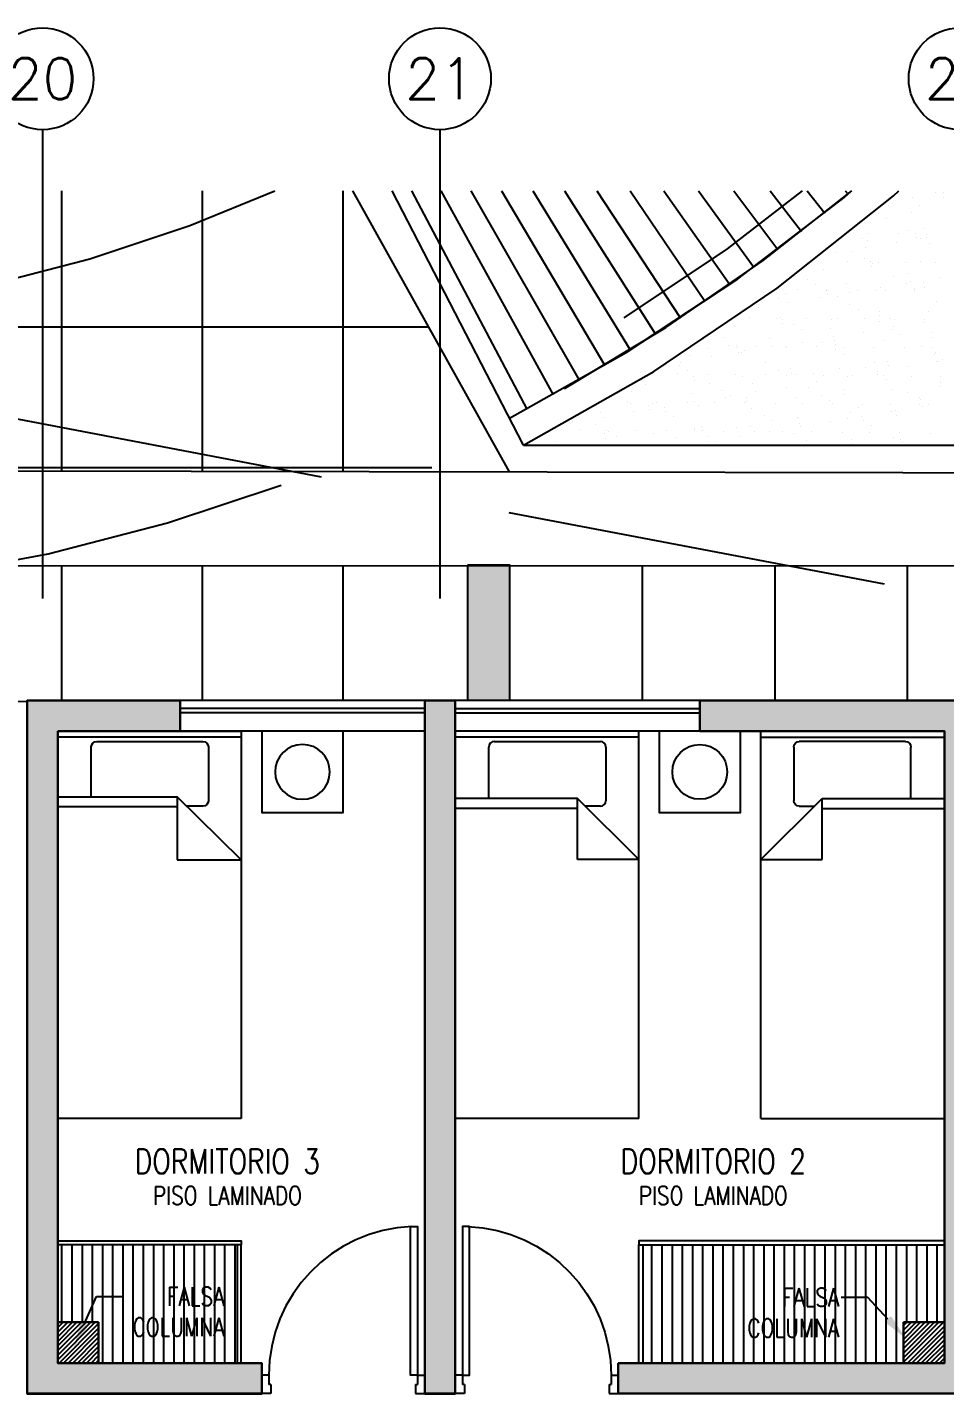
# Model space of a CAD drawing. Header units: millimetres. Extents: x -3 to 53, y -269 to 39.
# Drawn here: x 44.05 to 48.55, y 32.65 to 39.35 of the extents above; entities that cross this region are included whole.
import ezdxf
from ezdxf import colors
from ezdxf.entities.mleader import LeaderData, LeaderLine
from ezdxf.enums import TextEntityAlignment as Align
from ezdxf.math import Vec2, Vec3
from ezdxf.xclip import XClip

# ---------------------------------------------------------------- set-up
doc = ezdxf.new("R2010")
doc.units = ezdxf.units.MM
doc.header["$LTSCALE"] = 15
doc.header["$XCLIPFRAME"] = 2
for name, pattern in [('ACAD_ISO07W100', [3, 0, -3]), ('CENTER', [2, 1.25, -0.25, 0.25, -0.25]), ('HIDDEN2', [0.1875, 0.125, -0.0625]), ('PHANTOM', [63.5, 31.75, -6.35, 6.35, -6.35, 6.35, -6.35]), ('PHANTOM2', [1.25, 0.625, -0.125, 0.125, -0.125, 0.125, -0.125])]:
    doc.linetypes.add(name, pattern=pattern)
doc.layers.get('0').update_dxf_attribs({"color": 250})
for name, color, linetype in [('A-Adoquines', 250, 'Continuous'), ('A-EJES', 251, 'PHANTOM'), ('A-EST HATCH', 250, 'Continuous'), ('A-EST PLACAS', 250, 'Continuous'), ('A-EST VIGAS', 250, 'HIDDEN2'), ('A-HATCH', 250, 'Continuous'), ('A-MOBILIARIO', 250, 'Continuous'), ('A-MURO BAJO', 251, 'Continuous'), ('A-PROYECCIONES', 250, 'HIDDEN2'), ('A-TEXTO-ACABADO PISO', 250, 'Continuous'), ('A-TEXTO-AMBIENTE', 252, 'Continuous'), ('A-TEXTO-INDICACIONES', 250, 'Continuous'), ('DLP_MOBILIARIO FIJO', 250, 'Continuous'), ('DLP_VERDE', 250, 'Continuous')]:
    doc.layers.add(name, color=color, linetype=linetype)
doc.layers.add('A-MUROS', color=252, linetype='Continuous', lineweight=30)
doc.styles.add('R80', font='ARIALN.TTF', dxfattribs={"height": 2.03})
doc.styles.add('ROMANS', font='romans.shx', dxfattribs={"width": 0.8})

# ---------------------------------------------------------------- blocks, each defined once
blk = doc.blocks.new('A$C9f73720c')
at = {"layer": 'A-Adoquines'}
h = blk.add_hatch(color=256, dxfattribs=at)
h.dxf.hatch_style = 1
h.paths.add_polyline_path([(38.7932, 123.8313), (38.5981, 123.875), (37.5983, 119.4075), (37.7931, 119.362)])
h.paths.add_polyline_path([(41.7659, 123.3395), (47.9601, 121.4929), (48.0188, 121.6841), (42.2466, 123.4049, -0.02703), (41.567, 123.3675), (40.4599, 118.739), (40.5576, 118.7162), (40.5577, 118.7162, -0.01102), (40.6541, 118.6909)])
h.paths.add_polyline_path([(40.7956, 118.6453, -0.025435), (41.0078, 118.5567, -0.057742), (41.5094, 118.2238), (46.4982, 116.7365), (46.557, 116.9277)])
h.paths.add_polyline_path([(47.6575, 116.5996), (47.0257, 116.788), (46.9674, 116.5967), (47.599, 116.4084)])
h.paths.add_polyline_path([(48.4776, 121.5473), (48.4193, 121.356), (49.0543, 121.1667), (49.1128, 121.358)])
h.paths.add_polyline_path([(50.1546, 127.0444), (50.0962, 126.8531), (50.7339, 126.6584), (50.7924, 126.8497)])
h.paths.add_polyline_path([(47.5867, 127.8282, -0.007938), (47.5253, 127.6378), (49.6494, 126.9895), (49.7081, 127.1806)])
h.paths.add_polyline_path([(51.3399, 130.93), (51.973, 130.7368), (52.0334, 130.9345), (51.4003, 131.1277)])
for points, elevation in [([(44.0889, 108.897), (52.2985, 135.6105), (52.7323, 135.4784), (44.5733, 108.7489)], -0.778), ([(51.9693, 132.9929), (52.6027, 132.7995)], 0), ([(51.7796, 132.3712), (52.4129, 132.1778)], 0), ([(51.5899, 131.7494), (52.2232, 131.5561)], 0), ([(50.1671, 131.0887), (49.0368, 127.3856)], 0), ([(49.3214, 130.9058), (50.7216, 130.4784)], 0), ([(50.8314, 130.9016), (49.6967, 127.1841)], 0), ([(47.9379, 130.6067), (50.5189, 129.8189)], 0), ([(51.1612, 130.3442), (51.7943, 130.151)], 0), ([(47.8565, 129.9101), (50.3162, 129.1593)], 0), ([(50.9599, 129.6843), (51.5928, 129.4911)], 0), ([(50.7586, 129.0243), (51.3914, 128.8311)], 0)]:
    blk.add_lwpolyline(points, dxfattribs=dict(elevation=elevation))
at = {"layer": 'A-Adoquines', "elevation": 0}
blk.add_lwpolyline([(50.962, 131.2605), (47.7953, 130.5759, -0.524695), (40.2027, 123.5157), (37.6559, 124.0861), (36.609, 119.6386), (36.1894, 119.7366), (37.5845, 125.7929)], format="xyb", dxfattribs=at)
blk.add_lwpolyline([(51.3399, 130.93), (51.973, 130.7368), (52.0334, 130.9345), (51.4003, 131.1277)], close=True, dxfattribs=at)
at = {"layer": 'A-HATCH'}
for p, q in [((47.3759, 132.092, 0), (50.1448, 133.2466, 0)), ((47.4133, 132.0004, 0), (50.2, 133.1113, 0)), ((47.4492, 131.9082, 0), (50.253, 132.9752, 0)), ((47.4837, 131.8154, 0), (50.3039, 132.8383, 0)), ((47.5167, 131.7221, 0), (50.3526, 132.7006, 0)), ((47.5482, 131.6283, 0), (50.3992, 132.5621, 0)), ((47.5783, 131.5341, 0), (50.4436, 132.4229, 0)), ((47.6068, 131.4393, 0), (50.4858, 132.2831, 0)), ((47.6339, 131.3441, 0), (50.5257, 132.1426, 0)), ((47.6595, 131.2485, 0), (50.5635, 132.0014, 0)), ((47.6836, 131.1526, 0), (50.5991, 131.8597, 0)), ((47.7062, 131.0562, 0), (50.6324, 131.7175, 0)), ((47.7272, 130.9595, 0), (50.6635, 131.5748, 0)), ((47.7468, 130.8625, 0), (50.6923, 131.4316, 0))]:
    blk.add_line(p, q, dxfattribs=at)
at = {"layer": 'A-MURO BAJO', "ltscale": 0.5}
for q in [(52.1735, 135.6743, 0), (47.7588, 130.7983, 0)]:
    blk.add_line((50.8576, 131.3638, 0), q, dxfattribs=at)
at = {"layer": 'A-MURO BAJO', "elevation": 0}
blk.add_lwpolyline([(46.4947, 112.7976), (51.3486, 128.6684)], dxfattribs=at)
at = {"layer": 'A-MURO BAJO', "ltscale": 0.5}
for radius, start, end in [(9.45, 10.34086, 45.78799), (9.3, 12.22853, 26.52679), (9.3, 10.34086, 26.52679)]:
    blk.add_arc((41.5611, 129.6675, 0), radius, start, end, dxfattribs=at)
at = {"layer": 'A-PROYECCIONES'}
blk.add_line((27.9525, 87.1063, 0), (53.4443, 135.5564, 0), dxfattribs=at)
at = {"layer": 'A-PROYECCIONES', "linetype": 'CENTER', "ltscale": 0.5, "transparency": 33554623}
for radius, end in [(9.15, 75.73465), (7.8, 75.73466)]:
    blk.add_arc((41.5611, 129.6675), radius, 253.00687, end, dxfattribs=at)
at = {"layer": 'DLP_VERDE', "linetype": 'Continuous'}
for p, q in [((50.2627, 133.6585), (50.2627, 133.6585)), ((50.2726, 133.6959), (50.2726, 133.6959)), ((50.2971, 133.69), (50.2971, 133.69)), ((50.2548, 133.5458), (50.2548, 133.5458)), ((50.3011, 133.5652), (50.3011, 133.5652)), ((50.3199, 133.5203), (50.3199, 133.5203)), ((50.4147, 133.5528), (50.4147, 133.5528)), ((50.4239, 133.5066), (50.4239, 133.5066)), ((50.4445, 133.5569), (50.4445, 133.5569)), ((50.4557, 133.5258), (50.4557, 133.5258)), ((50.4591, 133.5547), (50.4591, 133.5547)), ((50.4901, 133.5573), (50.4901, 133.5573)), ((50.5908, 133.5576), (50.5908, 133.5576)), ((50.6678, 133.5638), (50.6678, 133.5638)), ((50.7729, 133.5069), (50.7729, 133.5069)), ((50.4019, 133.4766), (50.4019, 133.4766)), ((50.4459, 133.5037), (50.4459, 133.5037)), ((50.5649, 133.488), (50.5649, 133.488)), ((50.6689, 133.4743), (50.6689, 133.4743)), ((50.6909, 133.4714), (50.6909, 133.4714)), ((50.8099, 133.4558), (50.8099, 133.4558)), ((50.9139, 133.4421), (50.9139, 133.4421)), ((50.936, 133.4392), (50.936, 133.4392)), ((51.054, 133.455), (51.054, 133.455)), ((50.2556, 133.421), (50.2556, 133.421)), ((50.3121, 133.3943), (50.3121, 133.3943)), ((50.4039, 133.4281), (50.4039, 133.4281)), ((50.4413, 133.4046), (50.4413, 133.4046)), ((50.5474, 133.4198), (50.5474, 133.4198)), ((50.6012, 133.4116), (50.6012, 133.4116)), ((50.6456, 133.4135), (50.6456, 133.4135)), ((50.6486, 133.3931), (50.6486, 133.3931)), ((50.6831, 133.4246), (50.6831, 133.4246)), ((50.6936, 133.4205), (50.6936, 133.4205)), ((50.8419, 133.4275), (50.8419, 133.4275)), ((50.8543, 133.4227), (50.8543, 133.4227)), ((50.9658, 133.3742), (50.9658, 133.3742)), ((50.9854, 133.4193), (50.9854, 133.4193)), ((51.0142, 133.4296), (51.0142, 133.4296)), ((51.0196, 133.4235), (51.0196, 133.4235)), ((51.0549, 133.4235), (51.0549, 133.4235)), ((51.0586, 133.4316), (51.0586, 133.4316)), ((51.1317, 133.42), (51.1317, 133.42)), ((51.1589, 133.4098), (51.1589, 133.4098)), ((51.181, 133.4069), (51.181, 133.4069)), ((50.2777, 133.3628), (50.2777, 133.3628)), ((50.5949, 133.3439), (50.5949, 133.3439)), ((51.247, 133.3223), (51.247, 133.3223)), ((50.3585, 133.2839), (50.3585, 133.2839)), ((50.3747, 133.2524), (50.3747, 133.2524)), ((50.3907, 133.2708), (50.3907, 133.2708)), ((50.4191, 133.2543), (50.4191, 133.2543)), ((50.4947, 133.2571), (50.4947, 133.2571)), ((50.5051, 133.2616), (50.5051, 133.2616)), ((50.5067, 133.291), (50.5067, 133.291)), ((50.5168, 133.2542), (50.5168, 133.2542)), ((50.6278, 133.2635), (50.6278, 133.2635)), ((50.6358, 133.2386), (50.6358, 133.2386)), ((50.6502, 133.2827), (50.6502, 133.2827)), ((50.7877, 133.2704), (50.7877, 133.2704)), ((50.7965, 133.2834), (50.7965, 133.2834)), ((50.8321, 133.2724), (50.8321, 133.2724)), ((50.8416, 133.2604), (50.8416, 133.2604)), ((50.876, 133.292), (50.876, 133.292)), ((50.9448, 133.2904), (50.9448, 133.2904)), ((51.0408, 133.2815), (51.0408, 133.2815)), ((51.0882, 133.2822), (51.0882, 133.2822)), ((51.1588, 133.2415), (51.1588, 133.2415)), ((51.2007, 133.2885), (51.2007, 133.2885)), ((51.2125, 133.2908), (51.2125, 133.2908)), ((51.2345, 133.2829), (51.2345, 133.2829)), ((51.2451, 133.2904), (51.2451, 133.2904)), ((51.3828, 133.2899), (51.3828, 133.2899)), ((50.4169, 133.1808), (50.4169, 133.1808)), ((50.4707, 133.2301), (50.4707, 133.2301)), ((50.7398, 133.2249), (50.7398, 133.2249)), ((50.7618, 133.222), (50.7618, 133.222)), ((50.7879, 133.2112), (50.7879, 133.2112)), ((50.8808, 133.2063), (50.8808, 133.2063)), ((50.9848, 133.1926), (50.9848, 133.1926)), ((51.0068, 133.1897), (51.0068, 133.1897)), ((51.1258, 133.1741), (51.1258, 133.1741)), ((50.4013, 133.1042), (50.4013, 133.1042)), ((50.4613, 133.1468), (50.4613, 133.1468)), ((50.5612, 133.1112), (50.5612, 133.1112)), ((50.6056, 133.1132), (50.6056, 133.1132)), ((50.6096, 133.1539), (50.6096, 133.1539)), ((50.6981, 133.1289), (50.6981, 133.1289)), ((50.753, 133.1456), (50.753, 133.1456)), ((50.8143, 133.1223), (50.8143, 133.1223)), ((50.8993, 133.1463), (50.8993, 133.1463)), ((50.9742, 133.1293), (50.9742, 133.1293)), ((51.0186, 133.1312), (51.0186, 133.1312)), ((51.0346, 133.1277), (51.0346, 133.1277)), ((51.0476, 133.1533), (51.0476, 133.1533)), ((51.069, 133.1593), (51.069, 133.1593)), ((51.1911, 133.1451), (51.1911, 133.1451)), ((51.2273, 133.1403), (51.2273, 133.1403)), ((51.2298, 133.1604), (51.2298, 133.1604)), ((51.2518, 133.1575), (51.2518, 133.1575)), ((51.3374, 133.1458), (51.3374, 133.1458)), ((51.3518, 133.1088), (51.3518, 133.1088)), ((51.3708, 133.1418), (51.3708, 133.1418)), ((51.3872, 133.1473), (51.3872, 133.1473)), ((50.6099, 133.0481), (50.6099, 133.0481)), ((50.6637, 133.0974), (50.6637, 133.0974)), ((50.9809, 133.0785), (50.9809, 133.0785)), ((50.4179, 133.0091), (50.4179, 133.0091)), ((50.4616, 133.0214), (50.4616, 133.0214)), ((50.5641, 133.0097), (50.5641, 133.0097)), ((50.5656, 133.0077), (50.5656, 133.0077)), ((50.5876, 133.0048), (50.5876, 133.0048)), ((50.7066, 132.9891), (50.7066, 132.9891)), ((50.7124, 133.0168), (50.7124, 133.0168)), ((50.7477, 132.9701), (50.7477, 132.9701)), ((50.7921, 132.972), (50.7921, 132.972)), ((50.8106, 132.9754), (50.8106, 132.9754)), ((50.8327, 132.9725), (50.8327, 132.9725)), ((50.8559, 133.0085), (50.8559, 133.0085)), ((50.8911, 132.9962), (50.8911, 132.9962)), ((51.0008, 132.9811), (51.0008, 132.9811)), ((51.0022, 133.0092), (51.0022, 133.0092)), ((51.1504, 133.0162), (51.1504, 133.0162)), ((51.1607, 132.9881), (51.1607, 132.9881)), ((51.2051, 132.99), (51.2051, 132.99)), ((51.2276, 132.995), (51.2276, 132.995)), ((51.262, 133.0266), (51.262, 133.0266)), ((51.2939, 133.008), (51.2939, 133.008)), ((50.4857, 132.9343), (50.4857, 132.9343)), ((50.5201, 132.9658), (50.5201, 132.9658)), ((50.5878, 132.9631), (50.5878, 132.9631)), ((50.8029, 132.9154), (50.8029, 132.9154)), ((50.8566, 132.9647), (50.8566, 132.9647)), ((50.9516, 132.9569), (50.9516, 132.9569)), ((51.0557, 132.9432), (51.0557, 132.9432)), ((51.0777, 132.9403), (51.0777, 132.9403)), ((51.1738, 132.9458), (51.1738, 132.9458)), ((51.1967, 132.9246), (51.1967, 132.9246)), ((51.3007, 132.9109), (51.3007, 132.9109)), ((51.3227, 132.908), (51.3227, 132.908)), ((50.5207, 132.872), (50.5207, 132.872)), ((50.667, 132.8726), (50.667, 132.8726)), ((50.8153, 132.8797), (50.8153, 132.8797)), ((50.9587, 132.8714), (50.9587, 132.8714)), ((51.084, 132.8635), (51.084, 132.8635)), ((51.105, 132.8721), (51.105, 132.8721)), ((51.1873, 132.8399), (51.1873, 132.8399)), ((51.2533, 132.8791), (51.2533, 132.8791)), ((50.5212, 132.8109), (50.5212, 132.8109)), ((50.5325, 132.7719), (50.5325, 132.7719)), ((50.5656, 132.8128), (50.5656, 132.8128)), ((50.6787, 132.8016), (50.6787, 132.8016)), ((50.7131, 132.8331), (50.7131, 132.8331)), ((50.7743, 132.8219), (50.7743, 132.8219)), ((50.9342, 132.8289), (50.9342, 132.8289)), ((50.9786, 132.8308), (50.9786, 132.8308)), ((50.9959, 132.7827), (50.9959, 132.7827)), ((51.0496, 132.832), (51.0496, 132.832)), ((50.6235, 132.7348), (50.6235, 132.7348)), ((50.6249, 132.7524), (50.6249, 132.7524)), ((50.6365, 132.7582), (50.6365, 132.7582)), ((50.6585, 132.7553), (50.6585, 132.7553)), ((50.7698, 132.7355), (50.7698, 132.7355)), ((50.7775, 132.7397), (50.7775, 132.7397)), ((50.8815, 132.726), (50.8815, 132.726)), ((50.9035, 132.7231), (50.9035, 132.7231)), ((50.9181, 132.7426), (50.9181, 132.7426)), ((51.0225, 132.7074), (51.0225, 132.7074)), ((51.0616, 132.7343), (51.0616, 132.7343)), ((51.2078, 132.735), (51.2078, 132.735)), ((50.5352, 132.6701), (50.5352, 132.6701)), ((50.5479, 132.6627), (50.5479, 132.6627)), ((50.7077, 132.6697), (50.7077, 132.6697)), ((50.7521, 132.6716), (50.7521, 132.6716)), ((50.8717, 132.6689), (50.8717, 132.6689)), ((50.9061, 132.7004), (50.9061, 132.7004)), ((50.9608, 132.6807), (50.9608, 132.6807)), ((51.1207, 132.6877), (51.1207, 132.6877)), ((51.1265, 132.6937), (51.1265, 132.6937)), ((51.1486, 132.6908), (51.1486, 132.6908)), ((51.1651, 132.6896), (51.1651, 132.6896)), ((51.1889, 132.65), (51.1889, 132.65)), ((51.2426, 132.6993), (51.2426, 132.6993)), ((50.5829, 132.606), (50.5829, 132.606)), ((50.7264, 132.5977), (50.7264, 132.5977)), ((50.8179, 132.6197), (50.8179, 132.6197)), ((50.8726, 132.5984), (50.8726, 132.5984)), ((51.0209, 132.6054), (51.0209, 132.6054)), ((51.0991, 132.5677), (51.0991, 132.5677)), ((51.1644, 132.5972), (51.1644, 132.5972)), ((50.6033, 132.5225), (50.6033, 132.5225)), ((50.6937, 132.5058), (50.6937, 132.5058)), ((50.7073, 132.5088), (50.7073, 132.5088)), ((50.7281, 132.5374), (50.7281, 132.5374)), ((50.7294, 132.5059), (50.7294, 132.5059)), ((50.7344, 132.5215), (50.7344, 132.5215)), ((50.8942, 132.5285), (50.8942, 132.5285)), ((50.9386, 132.5304), (50.9386, 132.5304)), ((51.0646, 132.5362), (51.0646, 132.5362)), ((51.1473, 132.5396), (51.1473, 132.5396)), ((50.64, 132.4566), (50.64, 132.4566)), ((50.6857, 132.4689), (50.6857, 132.4689)), ((50.8292, 132.4606), (50.8292, 132.4606)), ((50.8484, 132.4902), (50.8484, 132.4902)), ((50.9524, 132.4765), (50.9524, 132.4765)), ((50.9744, 132.4736), (50.9744, 132.4736)), ((50.9755, 132.4613), (50.9755, 132.4613)), ((51.0109, 132.487), (51.0109, 132.487)), ((51.0934, 132.4579), (51.0934, 132.4579)), ((51.1238, 132.4683), (51.1238, 132.4683)), ((50.6677, 132.3693), (50.6677, 132.3693)), ((50.7121, 132.3712), (50.7121, 132.3712)), ((50.8867, 132.3731), (50.8867, 132.3731)), ((50.9209, 132.3804), (50.9209, 132.3804)), ((50.9211, 132.4047), (50.9211, 132.4047)), ((51.0807, 132.3873), (51.0807, 132.3873)), ((51.1251, 132.3893), (51.1251, 132.3893)), ((50.6403, 132.3247), (50.6403, 132.3247)), ((50.7886, 132.3318), (50.7886, 132.3318)), ((50.8329, 132.3239), (50.8329, 132.3239)), ((50.932, 132.3235), (50.932, 132.3235)), ((51.0783, 132.3242), (51.0783, 132.3242)), ((50.6742, 132.273), (50.6742, 132.273)), ((50.7432, 132.2416), (50.7432, 132.2416)), ((50.7782, 132.2593), (50.7782, 132.2593)), ((50.8002, 132.2564), (50.8002, 132.2564)), ((50.9192, 132.2407), (50.9192, 132.2407)), ((51.0797, 132.2405), (51.0797, 132.2405)), ((51.1074, 132.2392), (51.1074, 132.2392)), ((51.1141, 132.272), (51.1141, 132.272)), ((50.6944, 132.2211), (50.6944, 132.2211)), ((50.7087, 132.2101), (50.7087, 132.2101)), ((50.7431, 132.1876), (50.7431, 132.1876)), ((50.8542, 132.2281), (50.8542, 132.2281)), ((50.8914, 132.1947), (50.8914, 132.1947)), ((50.8986, 132.2301), (50.8986, 132.2301)), ((51.0232, 132.227), (51.0232, 132.227)), ((51.0259, 132.1912), (51.0259, 132.1912)), ((51.0349, 132.1864), (51.0349, 132.1864)), ((51.0453, 132.2241), (51.0453, 132.2241)), ((50.9361, 132.1089), (50.9361, 132.1089)), ((50.846, 132.0505), (50.846, 132.0505)), ((50.8809, 132.08), (50.8809, 132.08)), ((50.9017, 132.0774), (50.9017, 132.0774)), ((50.9942, 132.0576), (50.9942, 132.0576)), ((51.0407, 132.087), (51.0407, 132.087)), ((50.7451, 132.0235), (50.7451, 132.0235)), ((50.848, 132.0281), (50.848, 132.0281)), ((50.8491, 132.0098), (50.8491, 132.0098)), ((50.8711, 132.0069), (50.8711, 132.0069)), ((50.9901, 131.9913), (50.9901, 131.9913)), ((50.7582, 131.9459), (50.7582, 131.9459)), ((50.8025, 131.9128), (50.8025, 131.9128)), ((50.8142, 131.9277), (50.8142, 131.9277)), ((50.8586, 131.9297), (50.8586, 131.9297)), ((50.9488, 131.9134), (50.9488, 131.9134)), ((50.8159, 131.7741), (50.8159, 131.7741)), ((50.8409, 131.7796), (50.8409, 131.7796)), ((50.9054, 131.7756), (50.9054, 131.7756)), ((50.9167, 131.7816), (50.9167, 131.7816)), ((50.9512, 131.8132), (50.9512, 131.8132)), ((50.863, 131.7324), (50.863, 131.7324)), ((50.9199, 131.7604), (50.9199, 131.7604)), ((50.942, 131.7575), (50.942, 131.7575)), ((50.8187, 131.6293), (50.8187, 131.6293)), ((50.8647, 131.6468), (50.8647, 131.6468)), ((50.8868, 131.5246), (50.8868, 131.5246)), ((50.878, 131.4366), (50.878, 131.4366))]:
    blk.add_line(p, q, dxfattribs=at)
at = {"style": 'R80'}
for height, rotation, p in [(0.09, 0.00902, (39.554, 141.0046, 0)), (0.09, 0.00902, (45.7984, 139.3226, 0)), (0.09, 0.00902, (50.4634, 135.3578, 0)), (0.09, 0.00902, (41.9784, 129.0436, 0)), (0.09, 0.00902, (37.8409, 128.6089, 0)), (0.09, 0.00902, (35.483, 116.3582, 0)), (0.09, 0.00902, (38.5607, 113.6321, 0)), (0.09, 0.00902, (45.1292, 84.3757, 0)), (0.09, 0.00902, (43.9111, 83.9335, 0)), (0.09, 0.00902, (43.1485, 83.401, 0)), (0.09, 0.00902, (28.0067, 80.1071, 0)), (0.09, 0.00902, (44.3753, 79.9046, 0)), (0.09, 0.00902, (55.151, 79.2173, 0)), (0.09, 0.00902, (38.2608, 76.0049)), (0.09, 0.00902, (39.0036, 75.5558)), (0.09, 0.00902, (27.5137, 75.2133, 0)), (0.09, 0.00902, (27.5137, 75.2133, 0)), (0.09, 0.00902, (39.8519, 75.1543)), (0.09, 0.00902, (25.3599, 70.2709, 0)), (0.09, 0.00902, (32.1646, 69.192, 0)), (0.09, 0.00902, (32.1646, 69.192, 0)), (0.09, 0.00902, (26.9947, 68.6392, 0)), (0.09, 0.00902, (59.8504, 67.3859, 0)), (0.09, 0.00902, (24.839, 65.5107, 0)), (0.09, 0.00902, (24.839, 65.5107, 0)), (0.09, 0.00902, (33.5008, 60.261, 0)), (0.09, 0.00902, (33.5008, 60.261, 0)), (0.09, 347.39076, (17.1069, 59.2726, 0)), (0.09, 0.00902, (26.4708, 59.2035, 0)), (0.09, 0.00902, (26.4708, 59.2035, 0)), (0.09, 0.00902, (23.1216, 58.7685, 0)), (0.09, 0.00902, (23.1216, 58.7685, 0)), (0.09, 0.00902, (27.6632, 55.3959, 0)), (0.09, 0.00902, (27.6632, 55.3959, 0)), (0.09, 0.00902, (22.2239, 54.9818, 0)), (0.09, 0.00902, (22.2239, 54.9818, 0)), (0.09, 0.00902, (65.7174, 53.5803, 0)), (0.09, 0.00902, (38.377, 51.7166, 0)), (0.09, 0.00902, (38.377, 51.7166, 0)), (0.09, 0.00902, (21.0294, 51.3767, 0)), (0.09, 0.00902, (21.0294, 51.3767, 0)), (0.09, 0.00902, (29.4091, 50.8876, 0)), (0.09, 0.00902, (29.4091, 50.8876, 0)), (0.09, 0.00902, (22.5184, 48.0808, 0)), (0.09, 0.00902, (22.5184, 48.0808, 0)), (0.09, 0.00902, (32.8305, 47.9478, 0)), (0.09, 0.00902, (38.6414, 47.9238, 0)), (0.09, 1.55763, (45.5013, 47.0033, 0)), (0.09, 1.55763, (45.5013, 47.0033, 0)), (0.09, 1.55763, (42.9613, 45.8781, 0)), (0.09, 0.00902, (31.2252, 43.4352, 0)), (0.09, 0.00902, (31.2252, 43.4352, 0)), (0.09, 0.00902, (24.8291, 43.3056, 0)), (0.09, 0.00902, (24.8291, 43.3056, 0)), (0.09, 0.00902, (28.8684, 42.6092, 0)), (0.09, 0.00902, (28.8684, 42.6092, 0)), (0.09, 0.00902, (46.0815, 42.4048, 0)), (0.09, 0.00902, (19.0307, 42.0559, 0)), (0.09, 0.00902, (19.0307, 42.0559, 0)), (0.09, 0.00902, (70.9067, 41.0329, 0)), (0.09, 0.00902, (22.7765, 38.7407, 0)), (0.09, 0.00902, (22.7765, 38.7407, 0)), (0.09, 0.00902, (17.8952, 37.4624, 0)), (0.09, 0.00902, (17.8952, 37.4624, 0)), (0.09, 0.00902, (25.8226, 33.2142, 0)), (0.09, 0.00902, (21.5027, 31.2754, 0)), (0.1403, 0.00902, (43.0178, 29.8778, 0)), (0.09, 0.00902, (24.3978, 29.2659, 0)), (0.09, 0.00902, (49.7565, 29.0287, 0)), (0.09, 0.00902, (16.51, 28.4123, 0)), (0.09, 0.00902, (16.51, 28.4123, 0)), (0.09, 0.00902, (40.7946, 24.893, 0)), (0.09, 0.00902, (18.1268, 23.6374, 0)), (0.09, 0.00902, (20.346, 20.3291, 0)), (0.09, 0.00902, (38.3365, 19.4632, 0)), (0.09, 0.00902, (18.2869, 15.9828, 0)), (0.09, 0.00902, (36.6694, 12.5977, 0)), (0.09, 337.79984, (24.7536, 11.2334, 0)), (0.09, 0.00902, (33.5928, 10.3508, 0)), (0.09, 337.79984, (21.6109, 10.1247, 0)), (0.09, 337.79984, (16.5605, 9.5998, 0)), (0.09, 337.79984, (29.9414, 8.9534, 0)), (0.09, 337.79984, (31.6402, 7.9561, 0)), (0.09, 337.79984, (26.736, 7.7966, 0)), (0.09, 337.79984, (32.0288, 7.0232, 0)), (0.09, 0.00902, (16.5347, 5.5678, 0)), (0.09, 0.00902, (23.3239, 5.5763, 0)), (0.09, 0.00902, (34.4718, 3.6379, 0))]:
    blk.add_attdef('N.P.T.+0.00', text='', height=height, rotation=rotation, dxfattribs=at).set_placement(p, align=Align.MIDDLE_CENTER)
for p in [(49.9263, 138.2431, 0), (56.6904, 136.252, 0), (60.5336, 135.5237, 0), (42.6322, 135.1839), (46.2516, 126.9171), (35.1548, 97.8545, 0), (31.2618, 93.9445, 0), (17.9393, 86.8861, 0), (34.7444, 85.6148, 0), (35.5048, 81.4636, 0), (34.6534, 76.9929, 0), (59.6668, 73.2509), (40.4113, 65.8421, 0), (43.5611, 65.2125, 0), (64.4681, 61.3857), (43.9111, 51.4927, 0), (32.9744, 51.0828, 0), (48.0327, 50.0735, 0), (69.3242, 50.0814, 0), (52.9599, 39.4701, 0), (74.4159, 35.7467, 0)]:
    blk.add_attdef('N.P.T.+0.00', text='', height=0.2109, dxfattribs=at).set_placement(p, align=Align.MIDDLE_CENTER)
blk = doc.blocks.new('est_P1')
at = {"layer": 'A-EST HATCH'}
h = blk.add_hatch(color=256, dxfattribs=at)
h.dxf.hatch_style = 1
h.paths.add_polyline_path([(-9.144, -13.7899), (-9.144, -7.725), (-10.644, -7.725), (-10.644, -8.475), (-10.794, -8.475), (-10.794, -7.525), (-8.994, -7.525), (-8.994, -8.4), (-7.494, -8.4), (-7.494, -7.9), (-7.344, -7.9), (-7.344, -8.6), (-8.994, -8.6), (-8.994, -13.7899)])
h.paths.add_polyline_path([(-30.244, -3.725), (-28.644, -3.725), (-28.644, -0.625), (-29.844, -0.625), (-29.844, -0.475), (-28.494, -0.475), (-28.494, -3.875), (-30.244, -3.875)])
h.paths.add_polyline_path([(-31.044, -0.475), (-31.194, -0.475), (-31.194, -3.875), (-31.044, -3.875)])
h.paths.add_polyline_path([(-36.544, 0), (-36.844, 0), (-36.844, -0.15), (-36.694, -0.15), (-36.694, -3.225), (-36.544, -3.225)])
h.paths.add_polyline_path([(-33.594, -0.625), (-33.594, -3.725), (-31.994, -3.725), (-31.994, -3.875), (-33.744, -3.875), (-33.744, -0.475), (-32.394, -0.475), (-32.394, -0.625)])
h.paths.add_polyline_path([(-42.844, -0.15), (-43.444, -0.15), (-43.444, 0), (-42.694, 0), (-42.694, -3.4), (-43.844, -3.4), (-43.844, -3.25), (-42.844, -3.25)])
h.paths.add_polyline_path([(-44.644, 0), (-44.644, -3.4), (-44.794, -3.4), (-44.794, 0)])
h.paths.add_polyline_path([(-45.594, -3.25), (-47.194, -3.25), (-47.194, -0.15), (-45.994, -0.15), (-45.994, 0), (-47.344, 0), (-47.344, -3.4), (-45.594, -3.4)])
h.paths.add_polyline_path([(-42.844, -13.7), (-43.444, -13.7), (-43.444, -13.85), (-42.694, -13.85), (-42.694, -10.45), (-43.844, -10.45), (-43.844, -10.6), (-42.844, -10.6)])
h.paths.add_polyline_path([(-44.644, -13.85), (-44.644, -10.45), (-44.794, -10.45), (-44.794, -13.85)])
h.paths.add_polyline_path([(-45.594, -10.6), (-47.194, -10.6), (-47.194, -13.7), (-45.994, -13.7), (-45.994, -13.85), (-47.344, -13.85), (-47.344, -10.45), (-45.594, -10.45)])
h.paths.add_polyline_path([(-39.994, -10.35), (-39.844, -10.35), (-39.844, -13.6999), (-39.694, -13.6999), (-39.694, -13.8499), (-39.994, -13.8499)])
h.paths.add_polyline_path([(-30.244, -10.125), (-28.644, -10.125), (-28.644, -13.225), (-29.844, -13.225), (-29.844, -13.375), (-28.494, -13.375), (-28.494, -9.975), (-30.244, -9.975)])
h.paths.add_polyline_path([(-31.044, -13.375), (-31.194, -13.375), (-31.194, -9.975), (-31.044, -9.975)])
h.paths.add_polyline_path([(-36.544, -13.85), (-36.844, -13.8499), (-36.844, -13.7), (-36.694, -13.7), (-36.694, -10.625), (-36.544, -10.625)])
h.paths.add_polyline_path([(-33.594, -13.225), (-33.594, -10.125), (-31.994, -10.125), (-31.994, -9.975), (-33.744, -9.975), (-33.744, -13.375), (-32.394, -13.375), (-32.394, -13.225)])
h.paths.add_polyline_path([(-17.094, -3.725), (-18.694, -3.725), (-18.694, -0.625), (-17.494, -0.625), (-17.494, -0.475), (-18.844, -0.475), (-18.844, -3.875), (-17.094, -3.875)])
h.paths.add_polyline_path([(-16.294, -0.475), (-16.144, -0.475), (-16.144, -3.875), (-16.294, -3.875)])
h.paths.add_polyline_path([(-10.494, 0), (-10.494, -0.15), (-10.644, -0.15), (-10.644, -3.225), (-10.794, -3.225), (-10.794, 0)])
h.paths.add_polyline_path([(-13.744, -0.625), (-13.744, -3.725), (-15.344, -3.725), (-15.344, -3.875), (-13.594, -3.875), (-13.594, -0.475), (-14.944, -0.475), (-14.944, -0.625)])
h.paths.add_polyline_path([(-8.994, -5.25), (-7.344, -5.25), (-7.344, -5.95), (-7.494, -5.95), (-7.494, -5.45), (-8.994, -5.45), (-8.994, -6.325), (-10.794, -6.325), (-10.794, -5.375), (-10.644, -5.375), (-10.644, -6.125), (-9.144, -6.125), (-9.144, -0.06), (-8.994, -0.06)])
h.paths.add_polyline_path([(-4.494, -0.15), (-3.894, -0.15), (-3.894, 0), (-4.644, 0), (-4.644, -3.4), (-3.494, -3.4), (-3.494, -3.25), (-4.494, -3.25)])
h.paths.add_polyline_path([(-2.694, 0), (-2.694, -3.4), (-2.544, -3.4), (-2.544, 0)])
h.paths.add_polyline_path([(-1.744, -3.25), (-0.144, -3.25), (-0.144, -0.15), (-1.344, -0.15), (-1.344, 0), (0.006, 0), (0.006, -3.4), (-1.744, -3.4)])
h.paths.add_polyline_path([(-2.694, -13.85), (-2.694, -10.4499), (-2.544, -10.4499), (-2.544, -13.85)])
h.paths.add_polyline_path([(-1.744, -10.5999), (-0.144, -10.5999), (-0.144, -13.7), (-1.344, -13.7), (-1.344, -13.85), (0.006, -13.85), (0.006, -10.4499), (-1.744, -10.4499)])
h.paths.add_polyline_path([(-7.344, -10.35), (-7.494, -10.35), (-7.494, -13.6999), (-7.644, -13.6999), (-7.644, -13.8499), (-7.344, -13.85)])
h.paths.add_polyline_path([(-17.094, -10.125), (-18.694, -10.125), (-18.694, -13.225), (-17.494, -13.225), (-17.494, -13.375), (-18.844, -13.375), (-18.844, -9.975), (-17.094, -9.975)])
h.paths.add_polyline_path([(-16.294, -13.375), (-16.144, -13.375), (-16.144, -9.975), (-16.294, -9.975)])
h.paths.add_polyline_path([(-10.794, -13.85), (-10.494, -13.8499), (-10.494, -13.6999), (-10.644, -13.7), (-10.644, -10.625), (-10.794, -10.625)])
h.paths.add_polyline_path([(-13.744, -13.225), (-13.744, -10.125), (-15.344, -10.125), (-15.344, -9.975), (-13.594, -9.975), (-13.594, -13.375), (-14.944, -13.375), (-14.944, -13.225)])
h.paths.add_polyline_path([(-38.344, -7.525), (-36.544, -7.525), (-36.544, -8.475), (-36.694, -8.475), (-36.694, -7.725), (-38.194, -7.725), (-38.194, -13.7899), (-38.344, -13.7899), (-38.344, -8.6), (-39.994, -8.6), (-39.994, -7.9), (-39.844, -7.9), (-39.844, -8.4), (-38.344, -8.4)])
h.paths.add_polyline_path([(-4.644, -13.85), (-4.644, -10.4499), (-3.494, -10.4499), (-3.494, -10.5999), (-4.494, -10.5999), (-4.494, -13.7), (-3.894, -13.7), (-3.894, -13.85)])
h.paths.add_polyline_path([(-1.7407, -5.5), (-1.594, -5.5), (-1.594, -4.3), (-3.744, -4.3), (-3.744, -4.45), (-3.294, -4.45), (-3.294, -6.05), (-3.094, -6.05), (-3.094, -4.45), (-1.744, -4.45), (-1.744, -5.5)], flags=17)
h.paths.add_polyline_path([(-1.7407, -8.3499), (-1.594, -8.3499), (-1.594, -9.5499), (-3.744, -9.5499), (-3.744, -9.3999), (-3.294, -9.4), (-3.294, -7.8), (-3.094, -7.8), (-3.094, -9.4), (-1.744, -9.3999), (-1.744, -8.3499)], flags=17)
h.paths.add_polyline_path([(-7.494, -6.85), (-4.644, -6.85), (-4.644, -4.3), (-4.494, -4.3), (-4.494, -6.85), (-1.744, -6.85), (-1.744, -6.25), (-1.594, -6.25), (-1.594, -6.85), (1.156, -6.85), (1.156, -2.8), (1.356, -2.8), (1.356, -11.05), (1.156, -11.05), (1.156, -7), (-1.594, -7), (-1.594, -7.5999), (-1.744, -7.5999), (-1.744, -7), (-4.494, -7), (-4.494, -9.5499), (-4.644, -9.5499), (-4.644, -7), (-7.494, -7)])
h.paths.add_polyline_path([(-7.344, 0), (-7.344, -3.5), (-7.494, -3.5), (-7.494, -0.15), (-7.644, -0.15), (-7.644, 0)])
h.paths.add_polyline_path([(-38.344, -0.06), (-38.344, -5.25), (-39.994, -5.25), (-39.994, -5.95), (-39.844, -5.95), (-39.844, -5.45), (-38.344, -5.45), (-38.344, -6.325), (-36.544, -6.325), (-36.544, -5.375), (-36.694, -5.375), (-36.694, -6.125), (-38.194, -6.125), (-38.194, -0.06)])
h.paths.add_polyline_path([(-45.744, -6.85), (-48.494, -6.85), (-48.494, -2.8), (-48.694, -2.8), (-48.694, -11.0499), (-48.494, -11.0499), (-48.494, -6.9999), (-45.744, -7), (-45.744, -7.6), (-45.594, -7.6), (-45.594, -7), (-42.844, -7), (-42.844, -9.55), (-42.694, -9.55), (-42.694, -6.9999), (-39.8439, -6.9999), (-39.8439, -6.85), (-42.694, -6.85), (-42.694, -4.3), (-42.844, -4.3), (-42.844, -6.85), (-45.594, -6.85), (-45.594, -6.25), (-45.744, -6.25)])
h.paths.add_polyline_path([(-39.994, 0), (-39.694, 0), (-39.694, -0.15), (-39.844, -0.15), (-39.8439, -3.5), (-39.994, -3.5)])
h.paths.add_polyline_path([(-45.5972, -5.5), (-45.744, -5.5), (-45.744, -4.3), (-43.594, -4.3), (-43.594, -4.45), (-44.044, -4.45), (-44.044, -6.05), (-44.244, -6.05), (-44.244, -4.45), (-45.594, -4.45), (-45.594, -5.5)], flags=17)
h.paths.add_polyline_path([(-45.5972, -8.35), (-45.744, -8.35), (-45.744, -9.55), (-43.594, -9.55), (-43.594, -9.4), (-44.044, -9.4), (-44.044, -7.8), (-44.244, -7.8), (-44.244, -9.4), (-45.594, -9.4), (-45.594, -8.35)], flags=17)
h.paths.add_polyline_path([(-25.344, -6.325), (-25.494, -6.325), (-25.494, -2.625), (-25.344, -2.625)])
h.paths.add_polyline_path([(-21.094, -6.325), (-11.694, -6.325), (-11.694, -6.175), (-15.244, -6.175), (-15.244, -4.775), (-15.444, -4.775), (-15.444, -6.175), (-18.344, -6.175), (-18.344, -4.775), (-18.494, -4.775), (-18.494, -6.175), (-20.894, -6.175), (-20.894, -4.925), (-19.244, -4.925), (-19.244, -4.775), (-21.519, -4.775), (-21.519, -4.925), (-21.094, -4.925)])
h.paths.add_polyline_path([(-21.544, -6.325), (-23.544, -6.325), (-23.544, -6.175), (-21.694, -6.175), (-21.694, -2.775), (-23.544, -2.775), (-23.544, -2.625), (-21.694, -2.625), (-21.694, -0.475), (-20.844, -0.475), (-20.844, -0.625), (-21.544, -0.625)])
h.paths.add_polyline_path([(-26.244, -4.925), (-26.244, -6.325), (-35.644, -6.325), (-35.644, -6.175), (-32.094, -6.175), (-32.094, -4.775), (-31.894, -4.775), (-31.894, -6.175), (-28.994, -6.175), (-28.994, -4.775), (-28.844, -4.775), (-28.844, -6.175), (-26.444, -6.175), (-26.444, -4.925), (-28.094, -4.925), (-28.094, -4.775), (-25.899, -4.7733), (-25.899, -4.9233)])
h.paths.add_polyline_path([(-25.874, -0.6233), (-26.494, -0.625), (-26.494, -0.475), (-25.674, -0.4733), (-25.674, -6.3233), (-25.874, -6.3233)])
h.paths.add_polyline_path([(-25.674, -9.0983), (-25.674, -13.3733), (-26.494, -13.375), (-26.494, -13.225), (-25.874, -13.2233), (-25.874, -9.0983)])
h.paths.add_polyline_path([(-27.644, -9.075), (-27.644, -8.925), (-25.874, -8.9234), (-25.874, -7.6733), (-28.394, -7.675), (-28.394, -9.075), (-28.544, -9.075), (-28.544, -7.675), (-31.894, -7.675), (-31.894, -9.075), (-32.094, -9.075), (-32.094, -7.675), (-35.644, -7.675), (-35.644, -7.525), (-25.674, -7.5234), (-25.674, -9.0733)])
h.paths.add_polyline_path([(-19.694, -9.075), (-19.694, -8.925), (-21.494, -8.925), (-21.494, -7.675), (-18.944, -7.675), (-18.944, -9.075), (-18.794, -9.075), (-18.794, -7.675), (-15.444, -7.675), (-15.444, -9.075), (-15.244, -9.075), (-15.244, -7.675), (-11.694, -7.675), (-11.694, -7.525), (-21.694, -7.525), (-21.694, -9.075)])
h.paths.add_polyline_path([(-22.694, -12.8249), (-25.344, -12.825), (-25.344, -10.175), (-22.994, -10.175), (-22.994, -9.625), (-22.694, -9.625), (-22.694, -9.475), (-23.144, -9.475), (-23.144, -10.025), (-25.344, -10.025), (-25.344, -7.675), (-24.144, -7.675), (-24.144, -7.525), (-25.494, -7.525), (-25.494, -12.975), (-22.694, -12.975)])
h.paths.add_polyline_path([(-21.694, -13.375), (-20.844, -13.375), (-20.844, -13.225), (-21.544, -13.225), (-21.544, -9.1), (-21.694, -9.1)])
at = {"layer": 'A-EST PLACAS', "elevation": 0}
for points in [[(-4.494, -0.15), (-3.894, -0.15), (-3.894, 0), (-4.644, 0), (-4.644, -3.4), (-3.494, -3.4), (-3.494, -3.25), (-4.494, -3.25)], [(-2.694, 0), (-2.694, -3.4), (-2.544, -3.4), (-2.544, 0)], [(-1.744, -3.25), (-0.144, -3.25), (-0.144, -0.15), (-1.344, -0.15), (-1.344, 0), (0.006, 0), (0.006, -3.4), (-1.744, -3.4)]]:
    blk.add_lwpolyline(points, close=True, dxfattribs=at)
at = {"layer": 'A-EST VIGAS'}
for p, q in [((-2.694, 0, 0), (-3.894, 0, 0)), ((-1.344, 0, 0), (-2.544, 0, 0))]:
    blk.add_line(p, q, dxfattribs=at)
blk = doc.blocks.new('A$C77AB7FBD')
at = {"linetype": 'Continuous'}
for p, q in [((0, 0), (0, 1.9)), ((0.9, 1.9), (0, 1.9)), ((0.9, 0), (0.9, 1.9)), ((0.9, 1.87), (0, 1.87)), ((0.164, 1.57), (0.164, 1.8219)), ((0.1908, 1.8487), (0.7119, 1.8487)), ((0.7386, 1.8219), (0.7386, 1.5585)), ((0.6, 1.57), (0, 1.57)), ((0.6, 1.27), (0.6, 1.57)), ((0.9, 1.27), (0.6, 1.57)), ((0.6, 1.52), (0, 1.52)), ((0.7119, 1.5317), (0.6383, 1.5317)), ((0.9, 1.27), (0.6, 1.27)), ((0.9, 0), (0, 0))]:
    blk.add_line(p, q, dxfattribs=at)
for centre, start, end in [((0.1908, 1.8219), 90, 180), ((0.7119, 1.8219), 0, 90), ((0.7119, 1.5585), 270, 0)]:
    blk.add_arc(centre, 0.0267, start, end, dxfattribs=at)
blk = doc.blocks.new('A$C2EBA15F5')
blk.add_lwpolyline([(0, 0.4), (0, 0), (0.4, 0), (0.4, 0.4)], close=True)
blk.add_circle((0.2, 0.2), 0.1344)
blk = doc.blocks.new('CAMA PROYECCION')
for p, q in [((37.495, 40.6423, 0), (37.495, 38.771, 0)), ((38.3949, 40.6423, 0), (37.495, 40.6423, 0)), ((38.3949, 38.771, 0), (38.3949, 40.6423, 0)), ((38.0806, 39.3741, 0), (38.3949, 39.3741, 0)), ((38.3949, 39.3741, 0), (38.0806, 39.0644, 0)), ((38.0806, 39.0644, 0), (38.0806, 39.3741, 0)), ((38.0806, 39.1133, 0), (37.495, 39.1133, 0)), ((38.2069, 39.1106, 0), (38.1275, 39.1106, 0)), ((38.2336, 38.8203, 0), (38.2336, 39.0838, 0)), ((37.495, 39.0644, 0), (38.0806, 39.0644, 0)), ((37.659, 39.0644, 0), (37.659, 38.8203, 0)), ((37.495, 38.7423, 0), (37.495, 38.9974, 0)), ((38.3949, 38.7423, 0), (38.3949, 38.9974, 0)), ((37.495, 38.771, 0), (38.3949, 38.771, 0)), ((37.495, 38.7423, 0), (38.3949, 38.7423, 0)), ((37.6857, 38.7936, 0), (38.2069, 38.7936, 0))]:
    blk.add_line(p, q)
at = {"elevation": 0}
blk.add_lwpolyline([(38.495, 38.7423), (38.495, 39.1423), (38.895, 39.1423), (38.895, 38.7423)], close=True, dxfattribs=at)
blk.add_circle((38.695, 38.9423, 0), 0.1344)
for centre, start, end in [((38.2069, 39.0838, 0), 0, 90), ((37.6857, 38.8203, 0), 180, 270), ((38.2069, 38.8203, 0), 270, 0)]:
    blk.add_arc(centre, 0.0267, start, end)
blk = doc.blocks.new('*U141')
for p, q in [((0.01, 0.755), (0.01, 0.8)), ((0.055, 0.755), (0.01, 0.755)), ((0.1, 0.765), (0.055, 0.765)), ((0.055, 0.755), (0.055, 0.765)), ((0.1, 0.765), (0.1, 0.8)), ((0.055, 0.045), (0.01, 0.045)), ((0.01, 0.045), (0.01, 0)), ((0.055, 0.045), (0.055, 0.035)), ((0.1, 0.035), (0.055, 0.035)), ((0.1, 0.035), (0.1, 0))]:
    blk.add_line(p, q)
blk.add_lwpolyline([(0.83, 0.07), (0.83, 0.035), (0.1, 0.035), (0.1, 0.07)], close=True)
at = {"linetype": 'HIDDEN2'}
blk.add_arc((0.0996, 0.034), 0.731, 2.23015, 89.96723, dxfattribs=at)
blk = doc.blocks.new('Ejes_Torre G')
at = {"layer": 'A-EJES', "linetype": 'PHANTOM2', "ltscale": 0.5}
for points in [[(44.125, 16.65), (44.125, 14.35)], [(46.075, 16.65), (46.075, 14.35)]]:
    blk.add_lwpolyline(points, dxfattribs=at)
at = {"layer": 'A-EJES', "linetype": 'Continuous'}
for centre in [(44.125, 16.9), (46.075, 16.9), (48.625, 16.9)]:
    blk.add_circle(centre, 0.25, dxfattribs=at)
at = {"layer": 'A-EJES', "linetype": 'Continuous', "style": 'ROMANS'}
for s, p in [('20', (44.125, 16.9)), ('21', (46.075, 16.9)), ('22', (48.625, 16.9))]:
    blk.add_text(s, height=0.2, dxfattribs=at).set_placement(p, align=Align.MIDDLE_CENTER)

msp = doc.modelspace()

# ---------------------------------------------------------------- block references
at = {"linetype": 'ACAD_ISO07W100', "ltscale": 5}
ref = msp.add_blockref('A$C9f73720c', (-94.0043, 47.5864), dxfattribs=dict(at, rotation=286.9770955472961))
XClip(ref).set_block_clipping_path([(53.9739667831, 80.2683385944), (69.3730303047, 130.7085147865), (51.0595701083, 136.2994971771), (35.6605065867, 85.8593209849)])

# ---------------------------------------------------------------- next in the draw order: hatches: boundary and pattern name
at = {"layer": 'A-HATCH'}
h = msp.add_hatch(dxfattribs=at)
h.set_pattern_fill('ANSI31', color=256, scale=0.005)
h.set_pattern_definition([(45, (-2.590968, 24.999965), (-0.01122532, 0.01122532), [])])
h.paths.add_polyline_path([(44.2, 33), (44.4, 33), (44.4, 32.8), (44.2, 32.8)])
h = msp.add_hatch(dxfattribs=at)
h.set_pattern_fill('ANSI31', color=256, scale=0.005)
h.set_pattern_definition([(45, (-1e-06, 24.999965), (-0.01122532, 0.01122532), [])])
h.paths.add_polyline_path([(48.55, 33), (48.35, 33), (48.35, 32.8), (48.55, 32.8)])
at = {"layer": 'DLP_MOBILIARIO FIJO'}
h = msp.add_hatch(dxfattribs=at)
h.set_pattern_fill('_USER', color=256, scale=0.05, angle=270, pattern_type=0)
h.set_pattern_definition([(270, (-14.98, 62.42993), (0.05, -9e-18), [])])
h.paths.add_polyline_path([(44.2, 33.38), (45.08, 33.38), (45.08, 32.8), (44.4, 32.8), (44.4, 33), (44.2, 33)])
h = msp.add_hatch(dxfattribs=at)
h.set_pattern_fill('_USER', color=256, scale=0.05, angle=270, pattern_type=0)
h.set_pattern_definition([(270, (-9492.384856, -4912.16585), (0.05, -9e-18), [])])
h.paths.add_polyline_path([(48.55, 33.38), (48.55, 33), (48.35, 33), (48.35, 32.8), (47.07, 32.8), (47.07, 33.38)])

# ---------------------------------------------------------------- next in the draw order: linework, layer by layer
at = {"layer": 'A-MURO BAJO'}
for p, q in [((46, 36.05), (44.8, 36.05)), ((47.35, 36.05), (46.15, 36.05)), ((46, 35.9), (44.8, 35.9)), ((47.35, 35.9), (46.15, 35.9))]:
    msp.add_line(p, q, dxfattribs=at)
at = {"layer": 'A-MUROS'}
for p, q in [((44.05, 36.05), (44.8, 36.05)), ((44.05, 32.65), (44.05, 36.05)), ((44.8, 35.9), (44.8, 36.05)), ((46, 36.05), (46.15, 36.05)), ((46, 32.65), (46, 36.05)), ((46.15, 32.65), (46.15, 36.05)), ((47.35, 36.05), (48.7, 36.05)), ((47.35, 35.9), (47.35, 36.05)), ((44.2, 35.9), (44.8, 35.9)), ((44.2, 33), (44.2, 35.9)), ((47.35, 35.9), (48.55, 35.9)), ((48.55, 33), (48.55, 35.9)), ((44.4, 33), (44.2, 33)), ((44.4, 32.8), (44.4, 33)), ((48.35, 32.8), (48.35, 33)), ((48.35, 33), (48.55, 33)), ((44.4, 32.8), (45.2, 32.8)), ((45.2, 32.65), (45.2, 32.8)), ((46.95, 32.8), (48.35, 32.8)), ((46.95, 32.65), (46.95, 32.8)), ((44.05, 32.65), (45.2, 32.65)), ((46, 32.65), (46.15, 32.65)), ((46.95, 32.65), (48.7, 32.65))]:
    msp.add_line(p, q, dxfattribs=at)
at = {"layer": 'DLP_MOBILIARIO FIJO'}
for p, q in [((46, 36.01), (44.8, 36.01)), ((46.15, 36.01), (47.35, 36.01)), ((46, 35.99), (44.8, 35.99)), ((46.15, 35.99), (47.35, 35.99))]:
    msp.add_line(p, q, dxfattribs=at)
for points in [[(44.2, 33.4), (44.2, 32.8), (45.1, 32.8)], [(48.55, 33.4), (48.55, 32.8)]]:
    msp.add_lwpolyline(points, dxfattribs=at)
at = {"layer": 'DLP_MOBILIARIO FIJO', "elevation": 0}
for points in [[(44.2, 33.4), (45.1, 33.4), (45.1, 33.38), (44.2, 33.38)], [(45.08, 33.38), (45.08, 32.8)], [(45.1, 32.8), (45.1, 33.38)], [(48.55, 33.4), (47.05, 33.4), (47.05, 33.38), (48.55, 33.38)], [(48.55, 32.8), (47.05, 32.8), (47.05, 33.38)], [(47.07, 33.38), (47.07, 32.8)]]:
    msp.add_lwpolyline(points, dxfattribs=at)

# ---------------------------------------------------------------- next in the draw order: block references
msp.add_blockref('est_P1', (48.694, 36.0499, 0))
at = {"layer": 'A-MOBILIARIO', "xscale": -1}
for name, p, rotation in [('CAMA PROYECCION', (6.705, 74.6423, 0), 180), ('*U141', (46.15, 32.64), 270)]:
    msp.add_blockref(name, p, dxfattribs=dict(at, rotation=rotation))
at = {"layer": 'A-MOBILIARIO'}
msp.add_blockref('A$C77AB7FBD', (46.15, 34), dxfattribs=at)
at = {"layer": 'A-MOBILIARIO', "extrusion": (0, 0, -1), "xscale": -1, "zscale": -1}
msp.add_blockref('A$C2EBA15F5', (-47.15, 35.5), dxfattribs=at)
at = {"layer": 'A-MOBILIARIO', "xscale": -1}
msp.add_blockref('A$C77AB7FBD', (48.55, 34), dxfattribs=at)
at = {"layer": 'A-MOBILIARIO', "rotation": 90}
msp.add_blockref('*U141', (46, 32.64), dxfattribs=at)
at = {"layer": 'A-MUROS'}
msp.add_blockref('Ejes_Torre G', (0, 22.2), dxfattribs=at)

# ---------------------------------------------------------------- next in the draw order: texts
at = {"layer": 'A-TEXTO-ACABADO PISO', "char_height": 0.09, "attachment_point": 2, "style": 'ROMANS'}
for insert in [(45.0318, 33.6666), (47.4158, 33.6666)]:
    msp.add_mtext_dynamic_manual_height_columns('PISO LAMINADO', width=1.20225, gutter_width=12.5, heights=[0], dxfattribs=dict(at, insert=insert))
at = {"layer": 'A-TEXTO-AMBIENTE', "style": 'ROMANS', "width": 0.8}
for s, p in [('DORMITORIO 3', (45.0316, 33.7299)), ('DORMITORIO 2', (47.4159, 33.7299))]:
    msp.add_text(s, height=0.12, dxfattribs=at).set_placement(p, align=Align.CENTER)

# ---------------------------------------------------------------- next in the draw order: leaders
at = {"layer": 'A-TEXTO-INDICACIONES'}
ml = msp.add_multileader_mtext('Standard', dxfattribs=at)
ml.set_content('FALSA COLUMNA', color=256, style='ROMANS')
ml.set_leader_properties(color=7)
ml.build(insert=Vec2(0, 0))
ml.multileader.update_dxf_attribs({"dogleg_length": 1.3073, "arrow_head_size": 0.13, "scale": 0.1})
ctx = ml.context
ctx.base_point, ctx.scale, ctx.char_height, ctx.arrow_head_size, ctx.landing_gap_size, ctx.plane_origin = Vec3(44.52, 33.1266), 0.1, 0.09, 0.13, 0.01, Vec3(45.2414, 34.1099)
ctx.text_align_type = 2
notes = []
notes.append((ctx, [(1, (1, 1, 0), (44.3893, 33.1266), (1, 0), 0.1307, [(0, [(44.2782, 32.8745)], 0, [])])]))
ctx.mtext.insert, ctx.mtext.width, ctx.mtext.defined_height, ctx.mtext.alignment, ctx.mtext.flow_direction = Vec3(45.0169, 33.1716), 0.532149, 0.5349, 3, 5
ml = msp.add_multileader_mtext('Standard', dxfattribs=at)
ml.set_content('FALSA COLUMNA', color=256, style='ROMANS')
ml.set_leader_properties(color=7)
ml.build(insert=Vec2(0, 0))
ml.multileader.update_dxf_attribs({"dogleg_length": 1.3073, "arrow_head_size": 0.13, "scale": 0.1})
ctx = ml.context
ctx.base_point, ctx.scale, ctx.char_height, ctx.arrow_head_size, ctx.landing_gap_size, ctx.plane_origin = Vec3(47.5372, 33.1219), 0.1, 0.09, 0.13, 0.01, Vec3(48.2586, 34.1052)
ctx.text_align_type = 2
notes.append((ctx, [(0, (1, 1, 0), (48.1748, 33.1219), (-1, 0), 0.1307, [(0, [(48.3609, 32.9208)], 0, [])])]))
ctx.mtext.insert, ctx.mtext.width, ctx.mtext.defined_height, ctx.mtext.alignment, ctx.mtext.flow_direction = Vec3(48.0341, 33.1669), 0.532149, 0.5349, 3, 5
for ctx, leaders in notes:
    for number, flags, end, landing, length, lines in leaders:
        leader = LeaderData()
        leader.index, (leader.has_last_leader_line, leader.has_dogleg_vector, leader.attachment_direction) = number, flags
        leader.last_leader_point, leader.dogleg_vector, leader.dogleg_length = Vec3(end), Vec3(landing), length
        for number, points, colour, breaks in lines:
            line = LeaderLine()
            line.index, line.vertices, line.color, line.breaks = number, Vec3.list(points), colors.encode_raw_color(colour), breaks
            leader.lines.append(line)
        ctx.leaders.append(leader)

doc.saveas('drawing.dxf')
